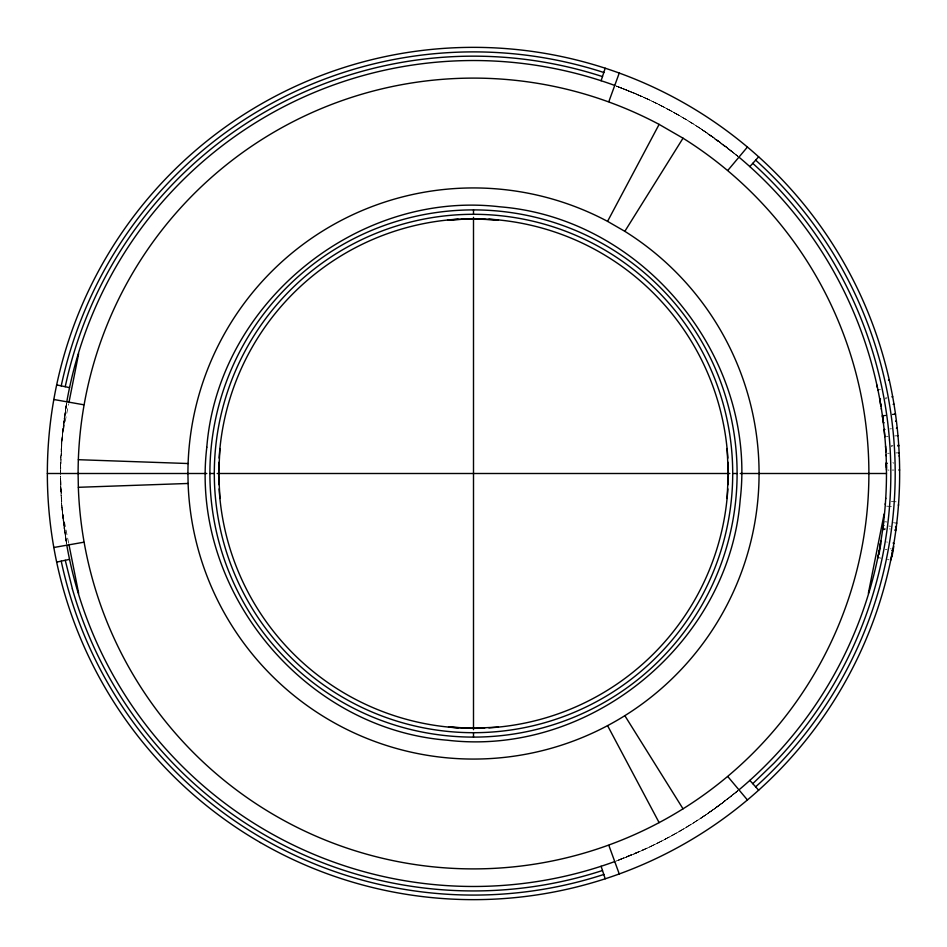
<?xml version="1.0" encoding="UTF-8"?>
<svg xmlns="http://www.w3.org/2000/svg" width="947" height="947" viewBox="0 0 947 947"><rect width="100%" height="100%" fill="white"/><g stroke="black" fill="none" stroke-linecap="round" stroke-linejoin="round"><path stroke-width="0.71" stroke-dasharray="4.74 3.55" d="M60.561 472.103L62.1 437.502L66.586 403.102M61.224 449.494L63.319 425.558M66.397 404.144C58.607 450.298 58.56 497.767 66.586 543.898M62.514 433.028L66.61 403.209A412.975 412.975 0 0 0 60.537 472.091M64.112 419.237L66.574 403.244L62.857 433.051L68.586 404.203M737.216 791.29C701.478 820.824 660.84 844.511 617.326 860.563L631.412 854.727M737.891 790.721C701.881 820.41 660.97 844.132 617.302 860.598L637.071 852.691M720.111 804.749L700.425 818.528L720.111 804.749L737.843 790.733A412.975 412.975 0 0 1 616.106 861.06L648.032 847.778M710.368 811.78L737.808 790.733M735.274 792.473L737.109 791.159M879.538 389.619L880.343 389.454M885.386 398.06L887.008 397.764M885.54 398.912L886.345 398.77M884.024 415.354L885.646 415.129M892.181 414.206L893.802 413.969M884.096 415.934L886.818 415.544M892.252 414.786L893.885 414.561M889.86 428.92L891.494 428.754M886.475 436.674L888.12 436.52M894.678 435.94L896.324 435.798M891.316 445.729L892.962 445.623M891.376 446.593L892.192 446.546M887.623 453.329L889.269 453.246M895.85 452.926L897.496 452.855M892.914 462.633L893.755 463.19M888.097 470.103L888.925 470.091M892.216 470.067L893.873 470.055M891.399 501.33L897.235 501.922M886.641 506.148L892.488 506.621M885.291 521.785L886.937 521.986M893.471 522.744L895.116 522.945M888.925 526.07L890.559 526.272M884.486 528.248L885.303 528.355M889.387 528.9L890.204 529.006M884.38 529.077L885.196 529.184M884.297 529.669L885.114 529.787M886.593 541.968L887.41 542.11M890.44 548.775L891.245 548.929M885.327 549.284L886.937 549.58M879.443 557.842L881.065 558.174M887.517 559.523L889.126 559.855M648.032 99.222L616.071 85.988A412.975 412.975 0 0 1 737.831 156.219C701.893 126.567 661.042 102.761 617.373 86.485C660.876 102.536 701.49 126.176 737.216 155.71M617.326 86.437L637.071 94.309M617.302 86.485L631.412 92.273M658.84 104.454L679.982 115.854M737.891 156.279L700.425 128.472L720.111 142.251M735.274 154.527L737.109 155.841M710.368 135.22L737.808 156.267M68.586 542.797L62.857 513.949L66.621 543.791A412.975 412.975 0 0 1 60.537 476.329M66.397 542.856L62.135 509.829L60.572 476.175M64.088 527.574L66.598 543.85L62.1 509.498M62.514 513.984L63.319 521.442M60.939 491.907L60.549 475.891"/><path stroke-width="1.42" d="M219.917 448.523L218.686 473.5L219.917 498.477M727.083 498.477L728.314 473.5L727.083 448.523M885.729 498.146L885.694 498.82M885.374 503.473L885.303 504.538M898.514 504.55L898.443 505.532M883.658 521.596L883.03 526.639M896.253 527.171L895.46 526.899M896.229 527.42L896.395 526.058M896.205 527.597L896.288 526.875M883.054 526.52L883.196 525.348L884.024 525.443M882.947 527.349L882.746 528.852M895.98 529.349L895.104 529.657M882.687 529.231L883.48 529.562M893.85 543.566L893.104 543.045M880.911 541.033L879.893 546.881M880.509 543.436L879.645 548.23L880.461 548.384M892.583 550.752L891.802 550.467M879.23 550.479L879.23 550.479A23.805 0.793 -77.6 0 1 878.343 555.262M892.181 552.941L892.181 552.941A24.634 0.852 -77.6 0 1 891.257 557.89M68.882 402.759L78.637 353.716M868.363 593.284L884.143 513.949M878.177 555.842L877.833 557.511L878.638 557.676M891.091 558.481L890.736 560.186M601.108 80.744L605.192 68.208M608.862 101.578L619.255 73.049M683.024 138.191L624.831 231.328A285.568 285.568 0 0 1 616.284 720.809A285.568 285.568 0 0 1 188.11 483.467L187.932 473.5A285.568 285.568 0 0 1 607.56 221.361L659.124 124.388L683.024 138.191A395.396 395.396 0 0 1 671.198 815.923A395.396 395.396 0 0 1 78.341 487.303L78.104 473.5A395.396 395.396 0 0 1 659.124 124.388M727.912 170.306L747.42 147.045M749.835 166.601L758.654 156.811M752.77 783.666L773.9 763.246A417.39 417.39 0 0 0 752.758 163.358M888.44 380.09L889.351 380.363M56.666 562.104L69.557 559.357M877.928 389.951L878.733 389.785M880.521 398.947L879.716 399.101L880.97 406.299M891.861 396.864L892.678 396.722M53.825 547.496L83.727 542.229M893.151 404.286L893.968 404.156M883.208 415.473L882.391 415.591L882.722 418.006M894.619 413.863L895.436 413.744M884.167 422.741L883.35 422.836L882.474 416.159L883.279 416.041M894.702 414.443L895.507 414.206M895.613 421.32L896.371 420.752M884.841 436.827L884.119 429.536L884.936 429.453M896.407 428.222L897.223 428.139M897.14 435.727L897.969 435.644M897.886 445.291L898.715 445.232M897.945 446.167L898.75 445.895M447.552 220.012L473.5 218.686L498.477 219.917L468.303 218.745M448.523 219.917L473.5 218.686M898.324 452.808L899.141 452.773M498.477 727.083L473.5 728.314L448.523 727.083L468.303 728.255M78.341 487.303L188.11 483.467M887.173 463.355L886.333 462.799L886.428 467.676M898.81 470.008L899.638 470.008M47.362 473.5L206.801 473.5M209.903 473.5L214.294 473.5M217.147 473.5L729.853 473.5M732.706 473.5A259.206 259.206 0 0 1 343.903 697.975A259.206 259.206 0 0 1 343.903 249.025A259.206 259.206 0 0 1 732.706 473.5L737.097 473.5A263.597 263.597 0 0 0 341.701 245.214A263.597 263.597 0 0 0 341.701 701.786A263.597 263.597 0 0 0 737.097 473.5M740.199 473.5L886.463 473.5M78.341 459.697L188.11 463.533M895.933 523.04L896.75 523.135M894.986 530.509L895.803 530.616M53.825 399.504L83.727 404.771M56.666 384.896L69.557 387.643M607.56 221.361L624.831 231.328M749.835 780.399L758.654 790.189M727.912 776.694L747.42 799.955M624.831 715.672L683.024 808.821M607.56 725.639L659.124 822.612M608.862 845.422L619.255 873.951M601.108 866.256L605.192 878.792M72.374 588.785L65.26 560.281M876.886 385.062L877.431 387.56M68.882 544.241L78.637 593.284M880.532 403.765L880.722 404.843M880.817 405.423L880.923 406.014M881.326 408.559L881.42 409.14M885.563 446.108L885.859 450.973M885.847 450.831L885.907 451.944M886.061 455.045L886.084 455.696M899.271 455.554L899.307 456.407M886.333 462.965L886.451 470.114M473.5 209.903L473.5 214.294M473.5 217.325L473.5 729.675M473.5 732.706L473.5 737.097M738.956 157.143A412.975 412.975 0 0 1 738.956 789.857M614.745 861.569A412.975 412.975 0 0 1 66.799 545.212M66.799 401.788A412.975 412.975 0 0 1 614.745 85.431M727.841 488.889A254.814 254.814 0 0 1 488.889 727.852M484.698 728.065A254.814 254.814 0 0 1 462.302 728.065M458.111 727.852A254.814 254.814 0 0 1 219.148 488.889M218.935 484.698A254.814 254.814 0 0 1 218.935 462.302M219.148 458.111A254.814 254.814 0 0 1 458.111 219.159M462.302 218.935A254.814 254.814 0 0 1 484.698 218.935M488.889 219.159A254.814 254.814 0 0 1 727.841 458.111M728.065 462.302A254.814 254.814 0 0 1 728.065 484.698M893.743 546.372A26.267 1.48 -77.2 0 1 891.896 556.907M880.722 544.134A25.285 1.373 -77.2 0 1 878.97 554.196M755.659 160.138A421.593 421.593 0 0 1 755.635 786.85M603.949 874.424A421.593 421.593 0 0 1 61.235 561.204M61.212 385.914A421.593 421.593 0 0 1 603.949 72.54M602.493 870.506A417.39 417.39 0 0 1 72.351 588.88M65.225 386.731A417.39 417.39 0 0 1 602.541 76.612M206.801 447.233C189.85 590.064 303.845 728.953 447.233 740.199C590.064 757.15 728.953 643.155 740.199 499.767C757.15 356.936 643.155 218.047 499.767 206.801C356.936 189.85 218.047 303.845 206.801 447.233M260.425 842.558A426.15 426.15 0 0 0 899.65 473.5A426.15 426.15 0 0 0 260.425 104.442A426.15 426.15 0 0 0 260.425 842.558"/></g></svg>
